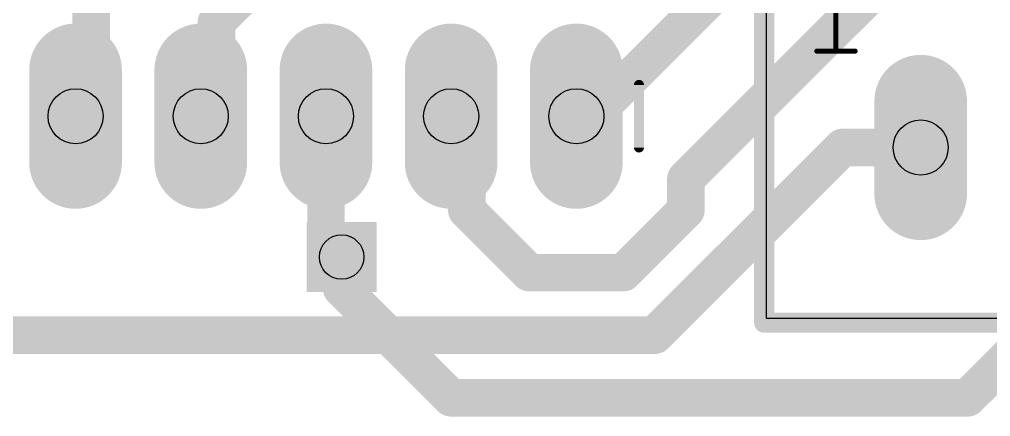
# Model space of a CAD drawing. Extents: x 0 to 88.9, y -10.5 to 54.6.
# Drawn here: x 14.42 to 34.12, y 2.16 to 10.22 of the extents above; entities that cross this region are included whole.
import ezdxf

# ---------------------------------------------------------------- set-up
doc = ezdxf.new("R2010")
doc.units = 0
for name, color, linetype in [('1', 22, 'CONTINUOUS'), ('16', 175, 'CONTINUOUS'), ('17', 82, 'CONTINUOUS'), ('18', 82, 'CONTINUOUS'), ('21', 253, 'CONTINUOUS'), ('44', 253, 'CONTINUOUS'), ('51', 253, 'CONTINUOUS')]:
    doc.layers.add(name, color=color, linetype=linetype)

# ---------------------------------------------------------------- blocks, each defined once
blk = doc.blocks.new('RECT')
blk.add_solid([(-0.5, -0.5), (0.5, -0.5), (-0.5, 0.5), (0.5, 0.5)])
blk = doc.blocks.new('LONGP100')
at = {"const_width": 1}
blk.add_lwpolyline([(-0.5, 0), (0.5, 0)], dxfattribs=at)
at = {"const_width": 0.5}
for points in [[(-0.5, 0.25, 1), (-0.5, -0.25)], [(0.5, -0.25, 1), (0.5, 0.25)]]:
    blk.add_lwpolyline(points, format="xyb", dxfattribs=at)
blk = doc.blocks.new('SQUAREV')
blk.add_solid([(-0.5, -0.5), (0.5, -0.5), (-0.5, 0.5), (0.5, 0.5)])

msp = doc.modelspace()

# ---------------------------------------------------------------- linework, layer by layer
at = {"layer": '1', "const_width": 0.762}
for points in [[(20.955, 5.3975), (20.955, 4.7625)], [(20.955, 4.7625), (23.1775, 2.54)], [(33.655, 2.54), (34.925, 3.81)], [(23.1775, 2.54), (33.655, 2.54)]]:
    msp.add_lwpolyline(points, dxfattribs=at)
at = {"layer": '1', "const_width": 0.381}
for points in [[(21.1455, 5.3975, 1), (20.7645, 5.3975)], [(21.0897, 4.8972, 1), (20.8203, 4.6278)], [(20.7645, 4.7625, 1), (21.1455, 4.7625)], [(23.1775, 2.7305, 1), (23.1775, 2.3495)], [(23.0428, 2.4053, 1), (23.3122, 2.6747)], [(33.5203, 2.6747, 1), (33.7897, 2.4053)], [(33.655, 2.3495, 1), (33.655, 2.7305)]]:
    msp.add_lwpolyline(points, format="xyb", dxfattribs=at)
at = {"layer": '16', "const_width": 0.762}
for points in [[(15.875, 8.255), (15.875, 19.685)], [(26.035, 8.255), (29.845, 12.065)], [(18.415, 10.16), (19.685, 11.43)], [(27.94, 6.985), (31.75, 10.795)], [(18.415, 8.255), (18.415, 10.16)], [(15.875, 8.255), (15.5575, 8.255)], [(18.415, 8.255), (18.0975, 8.255)], [(20.6375, 8.255), (20.6375, 5.715)], [(23.495, 8.255), (23.1775, 8.255)], [(23.495, 8.255), (23.495, 6.35)], [(26.035, 8.255), (25.7175, 8.255)], [(27.305, 3.81), (31.115, 7.62)], [(31.115, 7.62), (32.7025, 7.62)], [(27.94, 6.35), (27.94, 6.985)], [(23.495, 6.35), (24.765, 5.08)], [(26.67, 5.08), (27.94, 6.35)], [(20.6375, 5.715), (20.955, 5.3975)], [(24.765, 5.08), (26.67, 5.08)], [(8.255, 3.81), (27.305, 3.81)]]:
    msp.add_lwpolyline(points, dxfattribs=at)
at = {"layer": '16', "const_width": 0.381}
for points in [[(18.6055, 10.16, 1), (18.2245, 10.16)], [(18.2803, 10.2947, 1), (18.5497, 10.0253)], [(15.5575, 8.4455, 1), (15.5575, 8.0645)], [(15.875, 8.0645, 1), (15.875, 8.4455)], [(18.0975, 8.4455, 1), (18.0975, 8.0645)], [(18.415, 8.0645, 1), (18.415, 8.4455)], [(20.828, 8.255, 1), (20.447, 8.255)], [(23.1775, 8.4455, 1), (23.1775, 8.0645)], [(23.6855, 8.255, 1), (23.3045, 8.255)], [(23.495, 8.0645, 1), (23.495, 8.4455)], [(25.7175, 8.4455, 1), (25.7175, 8.0645)], [(25.9003, 8.3897, 1), (26.1697, 8.1203)], [(26.035, 8.0645, 1), (26.035, 8.4455)], [(15.6845, 8.255, 1), (16.0655, 8.255)], [(18.2245, 8.255, 1), (18.6055, 8.255)], [(31.115, 7.8105, 1), (31.115, 7.4295)], [(31.2497, 7.4853, 1), (30.9803, 7.7547)], [(32.7025, 7.4295, 1), (32.7025, 7.8105)], [(28.1305, 6.985, 1), (27.7495, 6.985)], [(27.8053, 7.1197, 1), (28.0747, 6.8503)], [(23.6297, 6.4847, 1), (23.3603, 6.2153)], [(28.0747, 6.2153, 1), (27.8053, 6.4847)], [(23.3045, 6.35, 1), (23.6855, 6.35)], [(27.7495, 6.35, 1), (28.1305, 6.35)], [(20.7722, 5.8497, 1), (20.5028, 5.5803)], [(20.447, 5.715, 1), (20.828, 5.715)], [(20.8203, 5.2628, 1), (21.0897, 5.5322)], [(24.765, 5.2705, 1), (24.765, 4.8895)], [(24.6303, 4.9453, 1), (24.8997, 5.2147)], [(26.5353, 5.2147, 1), (26.8047, 4.9453)], [(26.67, 4.8895, 1), (26.67, 5.2705)], [(27.305, 3.6195, 1), (27.305, 4.0005)], [(27.1703, 3.9447, 1), (27.4397, 3.6753)]]:
    msp.add_lwpolyline(points, format="xyb", dxfattribs=at)
at = {"layer": '21'}
for p, q in [((29.5683, 11.7576), (29.5683, 4.1576)), ((29.5683, 4.1576), (45.8083, 4.1576))]:
    msp.add_line(p, q, dxfattribs=at)
for points, const_width in [([(29.5275, 11.684), (29.5275, 4.064)], 0.4064), ([(30.9841, 10.7452), (30.9841, 9.5758)], 0.1016), ([(30.5943, 9.5758), (31.3739, 9.5758)], 0.1016), ([(26.9875, 8.89), (26.9875, 7.62)], 0.2032), ([(29.5275, 4.064), (45.7835, 4.064)], 0.4064)]:
    msp.add_lwpolyline(points, dxfattribs=dict(at, const_width=const_width))
for points, const_width in [([(30.5943, 9.6012, 1), (30.5943, 9.5504)], 0.0508), ([(30.9587, 9.5758, 1), (31.0095, 9.5758)], 0.0508), ([(31.3739, 9.5504, 1), (31.3739, 9.6012)], 0.0508), ([(27.0383, 8.89, 1), (26.9367, 8.89)], 0.1016), ([(26.9367, 7.62, 1), (27.0383, 7.62)], 0.1016), ([(29.5275, 4.1656, 1), (29.5275, 3.9624)], 0.2032), ([(29.4259, 4.064, 1), (29.6291, 4.064)], 0.2032)]:
    msp.add_lwpolyline(points, format="xyb", dxfattribs=dict(at, const_width=const_width))
at = {"layer": '44'}
for centre, radius in [((15.5575, 8.255), 0.5588), ((18.0975, 8.255), 0.5588), ((20.6375, 8.255), 0.5588), ((23.1775, 8.255), 0.5588), ((25.7175, 8.255), 0.5588), ((32.7025, 7.62), 0.5588), ((20.955, 5.3975), 0.45)]:
    msp.add_circle(centre, radius, dxfattribs=at)

# ---------------------------------------------------------------- block references
at = {"layer": '17', "xscale": 1.8796, "yscale": 1.8796, "rotation": 90}
for p in [(15.5575, 8.255), (15.5575, 8.255), (18.0975, 8.255), (18.0975, 8.255), (20.6375, 8.255), (20.6375, 8.255), (23.1775, 8.255), (23.1775, 8.255), (25.7175, 8.255), (25.7175, 8.255), (32.7025, 7.62), (32.7025, 7.62)]:
    msp.add_blockref('LONGP100', p, dxfattribs=at)
at = {"layer": '18', "xscale": 1.4224, "yscale": 1.4224}
msp.add_blockref('SQUAREV', (20.955, 5.3975), dxfattribs=at)
msp.add_blockref('SQUAREV', (20.955, 5.3975), dxfattribs=at)
at = {"layer": '51', "xscale": 0.508, "yscale": 0.508}
for p in [(15.5575, 8.255), (18.0975, 8.255), (20.6375, 8.255), (23.1775, 8.255), (25.7175, 8.255)]:
    msp.add_blockref('RECT', p, dxfattribs=at)

doc.saveas('drawing.dxf')
